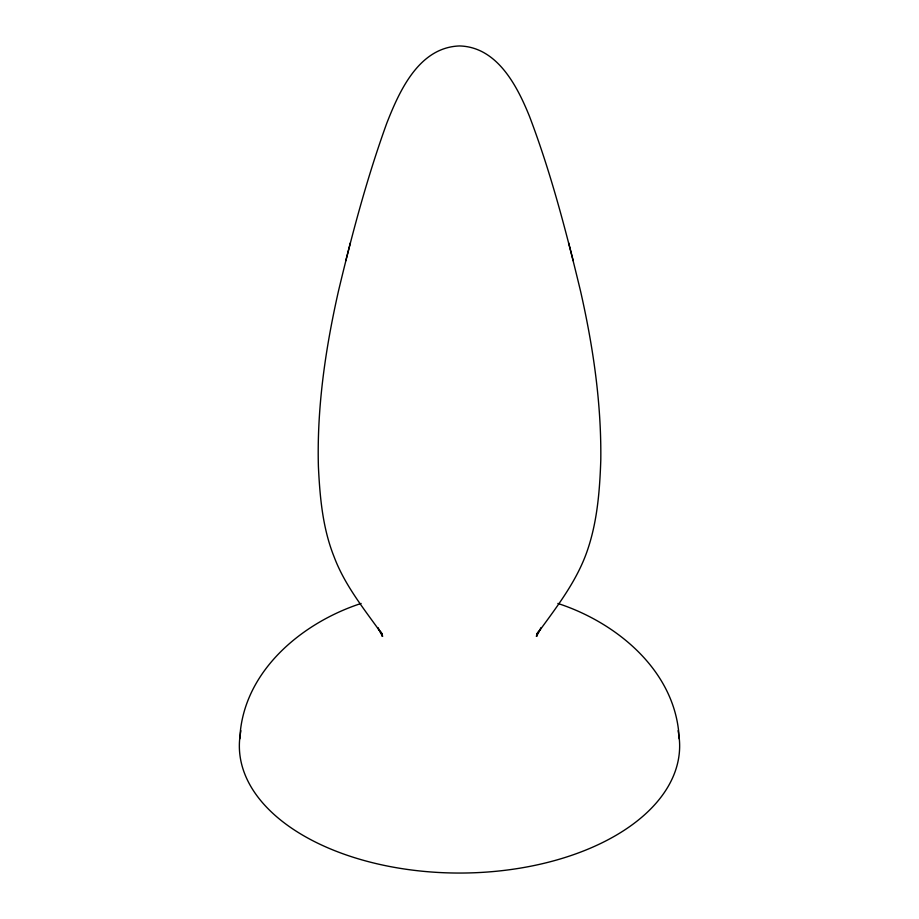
<?xml version="1.0" encoding="UTF-8"?>
<svg xmlns="http://www.w3.org/2000/svg" width="919" height="919" viewBox="0 0 919 919"><rect width="100%" height="100%" fill="white"/><g stroke="black" fill="none" stroke-linecap="round" stroke-linejoin="round"><path stroke-width="1.38" d="M239.79 738.842C242.582 671.927 301.443 622.864 361.133 603.45M536.788 635.799L537.454 633.076M537.5 632.812L536.65 636.12L538.27 631.95L536.351 636.362L541.119 627.803L538.293 632.352C557.351 606.126 577.683 580.027 587.942 548.792C597.419 520.28 599.762 490.057 600.785 460.224C601.486 403.292 593.123 346.578 580.555 291.162C566.334 232.22 551.113 173.266 529.551 116.529C517.248 86.041 497.225 46.903 459.5 45.95C418.972 47.351 399.466 90.809 386.738 123.318C366.934 178.102 351.943 234.54 338.445 291.162C325.464 348.634 316.791 407.531 318.399 466.576C319.881 497.099 322.626 528.172 334.091 556.799C344.602 584.829 363.487 608.286 380.707 632.352L377.881 627.803L382.649 636.362L380.73 631.95L382.35 636.12L381.5 632.812M345.751 260.824L350.369 242.857M557.867 603.45C617.557 622.864 676.418 671.927 679.21 738.842M568.631 242.857L573.249 260.824M381.546 633.076L382.212 635.799M678.808 734.878A220.135 127.098 0 0 1 459.5 873.05A220.135 127.098 0 0 1 240.192 734.878M240.422 733.5A220.135 127.098 0 0 1 240.939 730.743M678.061 730.743A220.135 127.098 0 0 1 678.578 733.5"/></g></svg>
